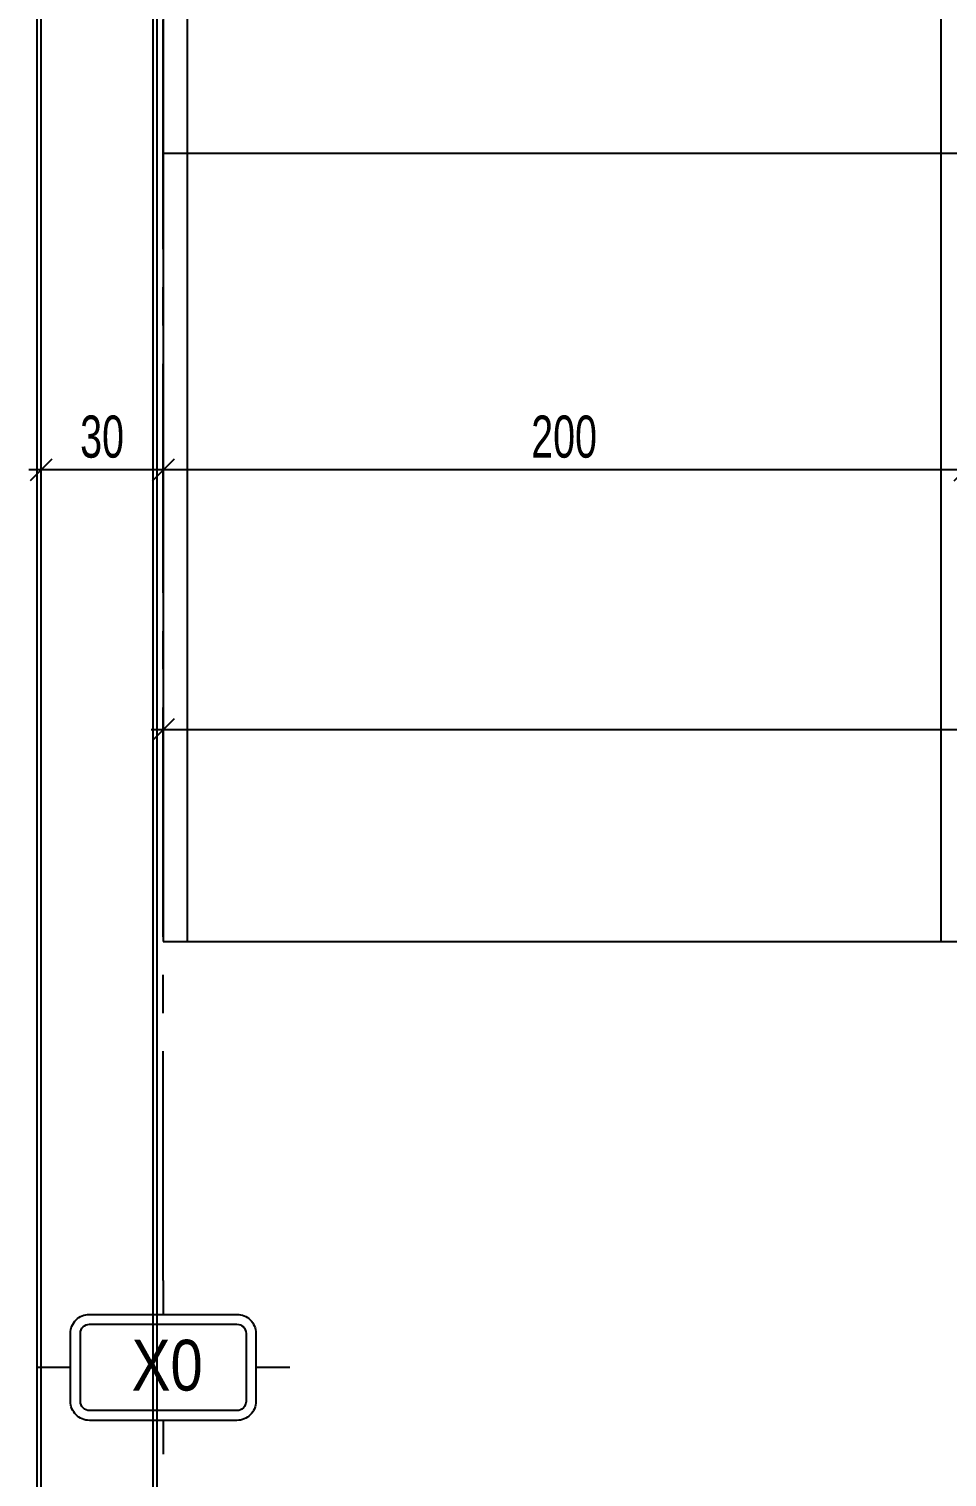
# Model space of a CAD drawing. Header units: inches. Extents: x 315041 to 662841, y -45540 to -35018.
# Drawn here: x 334563.7 to 334640.1, y -36511.8 to -36391.5 of the extents above; entities that cross this region are included whole.
import ezdxf
from ezdxf.enums import TextEntityAlignment as Align

# ---------------------------------------------------------------- set-up
doc = ezdxf.new("R2010")
doc.units = ezdxf.units.IN
doc.header["$MEASUREMENT"] = 0
doc.linetypes.add('CENTER2', pattern=[28.575, 19.05, -3.175, 3.175, -3.175])
for name, color, linetype in [('3', 3, 'Continuous'), ('7', 7, 'Continuous'), ('8', 8, 'Continuous')]:
    doc.layers.add(name, color=color, linetype=linetype)
doc.styles.add('hx2', font='VHARIALN.TTF')
doc.styles.add('ST1H', font='vnshxh.shx', dxfattribs={"width": 0.7})
doc.dimstyles.new('3', dxfattribs={"dimtxt": 3.5, "dimasz": 1.8, "dimexe": 1, "dimexo": 0, "dimgap": 1, "dimtad": 1, "dimdec": 0, "dimlfac": 3, "dimzin": 0, "dimdsep": 46, "dimtxsty": 'ST1H', "dimblk": 'OBLIQUE', "dimcen": 1, "dimdle": 1, "dimclrd": 8, "dimclre": 8, "dimclrt": 3, "dimadec": 0, "dimazin": 0, "dimtfac": 1, "dimtdec": 0, "dimtix": 1, "dimtofl": 0, "dimtmove": 1, "dimatfit": 3, "dimfxl": 0.18, "dimtolj": 1, "dimtzin": 0, "dimlwd": -1, "dimlwe": -1, "dimarcsym": 1})

# ---------------------------------------------------------------- blocks, each defined once
blk = doc.blocks.new('_Oblique')
at = {"color": 0, "linetype": 'ByBlock', "lineweight": -2}
blk.add_line((-0.5, -0.5), (0.5, 0.5), dxfattribs=at)
blk = doc.blocks.new('*D431')
at = {"color": 8, "linetype": 'Continuous', "transparency": 16777216}
for p, q in [((334641.58, -36401.82), (334641.58, -36429.12)), ((334574.91, -36413.26), (334574.91, -36429.12)), ((334642.58, -36428.12), (334573.91, -36428.12))]:
    blk.add_line(p, q, dxfattribs=at)
at = {"layer": 'Defpoints', "color": 0, "transparency": 16777216}
for p in [(334641.58, -36401.82), (334574.91, -36413.26), (334574.91, -36428.12)]:
    blk.add_point(p, dxfattribs=at)
at = {"color": 8, "transparency": 16777216, "xscale": 1.8, "yscale": 1.8, "zscale": 1.8, "rotation": 180}
blk.add_blockref('_Oblique', (334574.91, -36428.12), dxfattribs=at)
at = {"color": 8, "transparency": 16777216, "xscale": 1.8, "yscale": 1.8, "zscale": 1.8}
blk.add_blockref('_Oblique', (334641.58, -36428.12), dxfattribs=at)
at = {"color": 3, "transparency": 16777216, "insert": (334608.24, -36425.37), "char_height": 3.5, "attachment_point": 5, "style": 'ST1H'}
blk.add_mtext('\\A1;200', dxfattribs=at)
blk = doc.blocks.new('*D432')
at = {"color": 8, "linetype": 'Continuous', "transparency": 16777216}
for p, q in [((334574.91, -36413.26), (334574.91, -36429.12)), ((334564.75, -36414.25), (334564.75, -36429.12)), ((334575.91, -36428.12), (334563.75, -36428.12))]:
    blk.add_line(p, q, dxfattribs=at)
at = {"layer": 'Defpoints', "color": 0, "transparency": 16777216}
for p in [(334574.91, -36413.26), (334564.75, -36414.25), (334564.75, -36428.12)]:
    blk.add_point(p, dxfattribs=at)
at = {"color": 8, "transparency": 16777216, "xscale": 1.8, "yscale": 1.8, "zscale": 1.8, "rotation": 180}
blk.add_blockref('_Oblique', (334564.75, -36428.12), dxfattribs=at)
at = {"color": 8, "transparency": 16777216, "xscale": 1.8, "yscale": 1.8, "zscale": 1.8}
blk.add_blockref('_Oblique', (334574.91, -36428.12), dxfattribs=at)
at = {"color": 3, "transparency": 16777216, "insert": (334569.83, -36425.37), "char_height": 3.5, "attachment_point": 5, "style": 'ST1H'}
blk.add_mtext('\\A1;30', dxfattribs=at)
blk = doc.blocks.new('*D445')
at = {"color": 8, "linetype": 'Continuous', "transparency": 16777216}
for p, q in [((334713.24, -36401.82), (334713.24, -36450.71)), ((334574.91, -36413.26), (334574.91, -36450.71)), ((334714.24, -36449.71), (334573.91, -36449.71))]:
    blk.add_line(p, q, dxfattribs=at)
at = {"layer": 'Defpoints', "color": 0, "transparency": 16777216}
for p in [(334713.24, -36401.82), (334574.91, -36413.26), (334574.91, -36449.71)]:
    blk.add_point(p, dxfattribs=at)
at = {"color": 8, "transparency": 16777216, "xscale": 1.8, "yscale": 1.8, "zscale": 1.8, "rotation": 180}
blk.add_blockref('_Oblique', (334574.91, -36449.71), dxfattribs=at)
at = {"color": 8, "transparency": 16777216, "xscale": 1.8, "yscale": 1.8, "zscale": 1.8}
blk.add_blockref('_Oblique', (334713.24, -36449.71), dxfattribs=at)
at = {"color": 3, "transparency": 16777216, "insert": (334644.07, -36446.96), "char_height": 3.5, "attachment_point": 5, "style": 'ST1H'}
blk.add_mtext('\\A1;415', dxfattribs=at)
blk = doc.blocks.new('TENTRUC')
at = {"layer": '7'}
for p, q in [((0, 8.267), (0, 10.265)), ((-7.478, 5.132), (-5.48, 5.132)), ((5.48, 5.132), (7.478, 5.132)), ((0, 0), (0, 1.998))]:
    blk.add_line(p, q, dxfattribs=at)
blk.add_lwpolyline([(-4.356, 8.267), (4.356, 8.267, -0.414214), (5.48, 7.143), (5.48, 3.122, -0.414214), (4.356, 1.998), (-4.356, 1.998, -0.414214), (-5.48, 3.122), (-5.48, 7.143, -0.414214)], format="xyb", close=True, dxfattribs=at)
at = {"layer": '8', "ltscale": 15}
blk.add_lwpolyline([(-4.356, 7.684), (4.356, 7.684, -0.414214), (4.897, 7.143), (4.897, 3.122, -0.414214), (4.356, 2.581), (-4.356, 2.581, -0.414214), (-4.897, 3.122), (-4.897, 7.143, -0.414214)], format="xyb", close=True, dxfattribs=at)
at = {"layer": '3', "style": 'hx2'}
blk.add_attdef('TR', text='', height=2.904, dxfattribs=at).set_placement((-0.156, 3.827), align=Align.CENTER)

msp = doc.modelspace()

# ---------------------------------------------------------------- linework, layer by layer
at = {"color": 8, "linetype": 'CENTER2'}
msp.add_line((334574.9103, -36495.4869), (334574.9103, -36176.1862), dxfattribs=at)
at = {"layer": '3'}
for points in [[(334564.4163, -36171.9399), (334564.4163, -36523.5197)], [(334564.7496, -36171.9399), (334564.7496, -36523.5197)], [(334574.077, -36523.5197), (334574.077, -36171.9399)], [(334574.4103, -36523.5197), (334574.4103, -36171.9399)]]:
    msp.add_lwpolyline(points, dxfattribs=at)
at = {"layer": '8', "color": 2}
for p, q in [((334574.9103, -36171.9399), (334574.9103, -36467.2955)), ((334576.9103, -36171.9399), (334576.9103, -36467.2955)), ((334639.577, -36467.2955), (334639.577, -36171.9399)), ((334663.2371, -36401.8152), (334574.9103, -36401.8152)), ((334574.9103, -36401.8152), (334574.9103, -36467.2955)), ((334574.9103, -36467.2955), (334663.2371, -36467.2955))]:
    msp.add_line(p, q, dxfattribs=at)

# ---------------------------------------------------------------- block references
at = {"layer": '3'}
ref = msp.add_blockref('TENTRUC', (334574.9103, -36495.4869), dxfattribs=dict(at, xscale=1.40625, yscale=1.40625, zscale=1.40625, rotation=180))
ref.add_attrib('TR', 'x0', dxfattribs={"layer": '0', "height": 4.21875, "style": 'hx2'}).set_placement((334575.2462, -36504.6305), align=Align.CENTER)

# ---------------------------------------------------------------- dimensions: what is measured, and where the dimension line sits
at = {"color": 8}
for base, p1, p2, picture, middle in [((334574.9103, -36428.1197), (334641.5772, -36401.8153), (334574.9103, -36413.2611), '*D431', (334608.2438, -36425.3697)), ((334574.9103, -36449.7114), (334713.2373, -36401.8153), (334574.9103, -36413.2611), '*D445', (334644.0738, -36446.9614)), ((334564.7496, -36428.1197), (334574.9103, -36413.2611), (334564.7496, -36414.2522), '*D432', (334569.83, -36425.3697))]:
    dim = msp.add_linear_dim(base=base, p1=p1, p2=p2, dimstyle='3', dxfattribs=at)
    dim.commit()
    dim.dimension.update_dxf_attribs({"geometry": picture, "text_midpoint": middle})

doc.saveas('drawing.dxf')
